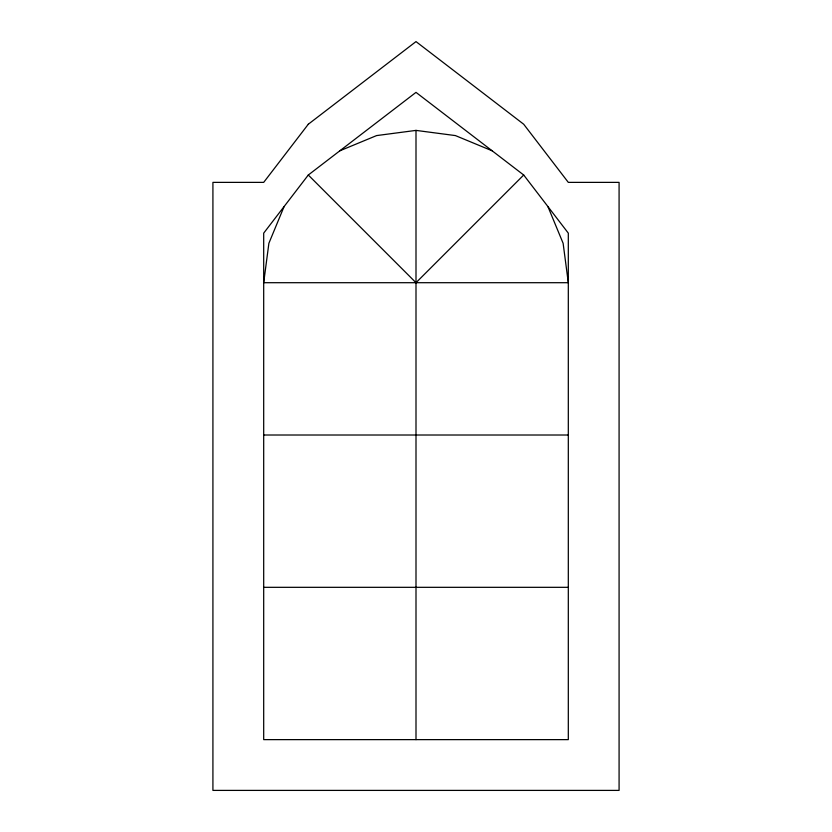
<?xml version="1.0" encoding="UTF-8"?>
<svg xmlns="http://www.w3.org/2000/svg" width="832" height="832" viewBox="0 0 832 832"><rect width="100%" height="100%" fill="white"/><g stroke="black" fill="none" stroke-linecap="round" stroke-linejoin="round"><path stroke-width="1.25" d="M284.097 206.554L268.882 243.287L263.692 282.703L568.308 282.703L563.118 243.287L547.903 206.554M308.298 175.011L263.692 233.147L263.692 739.627L568.308 739.627L568.308 233.147L523.702 175.011L416 92.373L308.298 175.011L416 282.703L523.702 175.011M339.851 150.8L376.584 135.585L416 130.395L455.416 135.585L492.149 150.8M263.692 435.011L568.308 435.011M263.692 587.319L568.308 587.319M416 130.395L416 739.627M308.298 124.238L263.692 182.374L212.919 182.374L212.919 790.4L619.081 790.4L619.081 182.374L568.308 182.374L523.702 124.238L416 41.6L308.298 124.238"/></g></svg>
